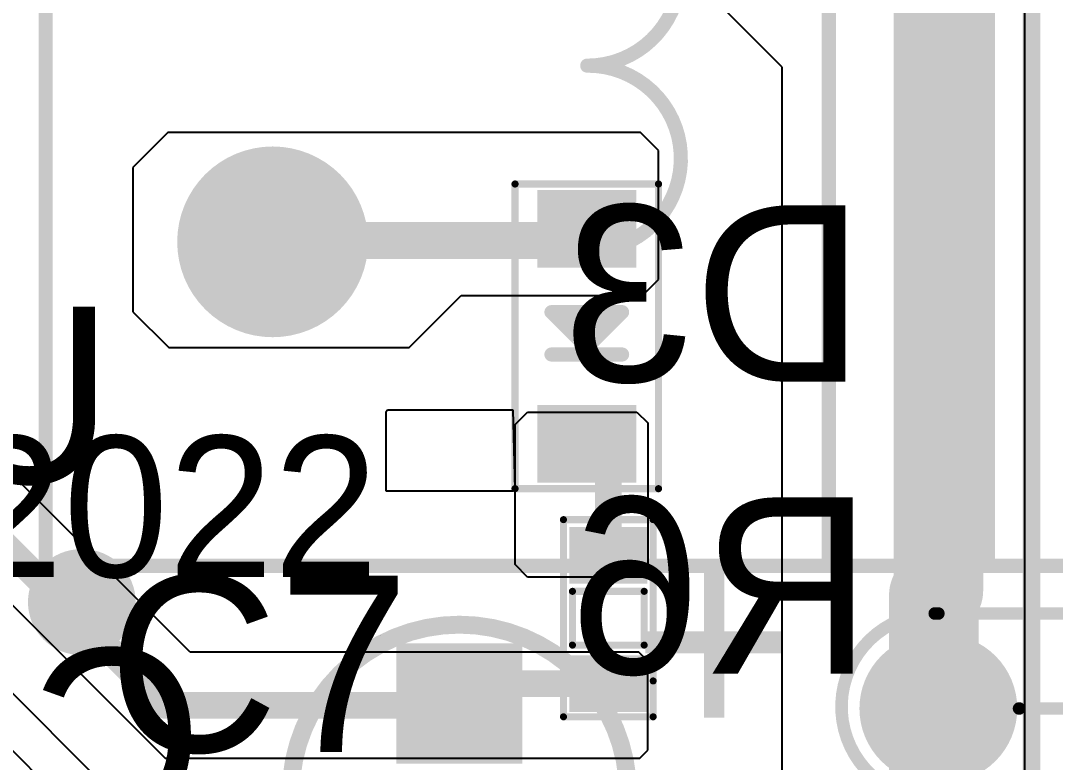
# Model space of a CAD drawing. Header units: millimetres. Extents: x 0.99 to 6.96, y 0.76 to 5.84.
# Drawn here: x 2.133 to 2.71, y 3.439 to 3.852 of the extents above; entities that cross this region are included whole.
import ezdxf

# ---------------------------------------------------------------- set-up
doc = ezdxf.new("R2010")
doc.units = ezdxf.units.MM
doc.header["$MEASUREMENT"] = 0
for name, color, linetype in [('BottomLayer', 5, 'Continuous'), ('BottomOverlay', 54, 'Continuous'), ('BottomPaste', 16, 'Continuous'), ('BottomSolder', 6, 'Continuous'), ('MultiLayer', 9, 'Continuous'), ('PadHoleLayer', 156, 'Continuous'), ('TopLayer', 1, 'Continuous'), ('TopOverlay', 2, 'Continuous'), ('TopSolder', 216, 'Continuous')]:
    doc.layers.add(name, color=color, linetype=linetype)

# ---------------------------------------------------------------- blocks, each defined once
blk = doc.blocks.new('CN3_59')
at = {"layer": 'BottomLayer', "const_width": 0.075}
for points in [[(-0.1475, 0), (-0.1525, 0)], [(0.1525, 0), (0.1475, 0)]]:
    blk.add_lwpolyline(points, dxfattribs=at)
at = {"layer": 'BottomLayer', "const_width": 0.0375}
for points in [[(-0.17125, 0, 1), (-0.13375, 0, 1)], [(-0.16625, 0, 1), (-0.12875, 0, 1)], [(0.12875, 0, 1), (0.16625, 0, 1)], [(0.13375, 0, 1), (0.17125, 0, 1)]]:
    blk.add_lwpolyline(points, format="xyb", close=True, dxfattribs=at)
at = {"layer": 'BottomSolder', "const_width": 0.083}
for points in [[(-0.1475, 0), (-0.1525, 0)], [(0.1525, 0), (0.1475, 0)]]:
    blk.add_lwpolyline(points, dxfattribs=at)
at = {"layer": 'BottomSolder', "const_width": 0.0415}
for points in [[(-0.17325, 0, 1), (-0.13175, 0, 1)], [(-0.16825, 0, 1), (-0.12675, 0, 1)], [(0.12675, 0, 1), (0.16825, 0, 1)], [(0.13175, 0, 1), (0.17325, 0, 1)]]:
    blk.add_lwpolyline(points, format="xyb", close=True, dxfattribs=at)
at = {"layer": 'MultiLayer', "const_width": 0.075}
for points in [[(-0.1475, 0), (-0.1525, 0)], [(0.1525, 0), (0.1475, 0)]]:
    blk.add_lwpolyline(points, dxfattribs=at)
at = {"layer": 'MultiLayer', "const_width": 0.0375}
for points in [[(-0.17125, 0, 1), (-0.13375, 0, 1)], [(-0.16625, 0, 1), (-0.12875, 0, 1)], [(0.12875, 0, 1), (0.16625, 0, 1)], [(0.13375, 0, 1), (0.17125, 0, 1)]]:
    blk.add_lwpolyline(points, format="xyb", close=True, dxfattribs=at)
at = {"layer": 'PadHoleLayer', "const_width": 0.01693}
for points in [[(-0.15846, 0, 1), (-0.14154, 0, 1)], [(0.14154, 0, 1), (0.15846, 0, 1)]]:
    blk.add_lwpolyline(points, format="xyb", close=True, dxfattribs=at)
at = {"layer": 'TopLayer', "const_width": 0.075}
for points in [[(-0.1475, 0), (-0.1525, 0)], [(0.1525, 0), (0.1475, 0)]]:
    blk.add_lwpolyline(points, dxfattribs=at)
at = {"layer": 'TopLayer', "const_width": 0.0375}
for points in [[(-0.17125, 0, 1), (-0.13375, 0, 1)], [(-0.16625, 0, 1), (-0.12875, 0, 1)], [(0.12875, 0, 1), (0.16625, 0, 1)], [(0.13375, 0, 1), (0.17125, 0, 1)]]:
    blk.add_lwpolyline(points, format="xyb", close=True, dxfattribs=at)
at = {"layer": 'TopOverlay', "const_width": 0.007}
for points in [[(-0.151, -0.053, -1), (-0.151, 0.051)], [(0.15096, 0.05099, -1.010051), (0.152, -0.053)]]:
    blk.add_lwpolyline(points, format="xyb", dxfattribs=at)
at = {"layer": 'TopOverlay', "const_width": 0.0035}
for points in [[(-0.15275, 0.051, 1), (-0.14925, 0.051, 1)], [(-0.15175, 0.051, 1), (-0.14825, 0.051, 1)], [(0.14825, 0.051, 1), (0.15175, 0.051, 1)], [(0.14921, 0.05099, 1), (0.15271, 0.05099, 1)], [(-0.01575, 0.026, 1), (-0.01225, 0.026, 1)], [(0.02225, 0.027, 1), (0.02575, 0.027, 1)], [(-0.09975, 0, 1), (-0.09625, 0, 1)], [(-0.01575, 0, 1), (-0.01225, 0, 1)], [(0.02225, 0, 1), (0.02575, 0, 1)], [(0.10325, 0, 1), (0.10675, 0, 1)], [(-0.01575, -0.029, 1), (-0.01225, -0.029, 1)], [(0.02225, -0.028, 1), (0.02575, -0.028, 1)], [(-0.15275, -0.053, 1), (-0.14925, -0.053, 1)], [(-0.15075, -0.053, 1), (-0.14725, -0.053, 1)], [(0.14825, -0.053, 1), (0.15175, -0.053, 1)], [(0.15025, -0.053, 1), (0.15375, -0.053, 1)]]:
    blk.add_lwpolyline(points, format="xyb", close=True, dxfattribs=at)
at = {"layer": 'TopOverlay', "const_width": 0.007}
for points in [[(0.15, 0.051), (-0.15, 0.051)], [(-0.014, 0.026), (-0.014, -0.029)], [(0.024, 0.027), (0.024, -0.028)], [(-0.014, 0), (-0.098, 0)], [(0.105, 0), (0.024, 0)], [(0.15, -0.053), (-0.149, -0.053)]]:
    blk.add_lwpolyline(points, dxfattribs=at)
at = {"layer": 'TopSolder', "const_width": 0.083}
for points in [[(-0.1475, 0), (-0.1525, 0)], [(0.1525, 0), (0.1475, 0)]]:
    blk.add_lwpolyline(points, dxfattribs=at)
at = {"layer": 'TopSolder', "const_width": 0.0415}
for points in [[(-0.17325, 0, 1), (-0.13175, 0, 1)], [(-0.16825, 0, 1), (-0.12675, 0, 1)], [(0.12675, 0, 1), (0.16825, 0, 1)], [(0.13175, 0, 1), (0.17325, 0, 1)]]:
    blk.add_lwpolyline(points, format="xyb", close=True, dxfattribs=at)
blk = doc.blocks.new('EE29_63')
at = {"layer": 'BottomLayer', "const_width": 0.04921}
blk.add_lwpolyline([(-0.02461, -0.7874, 1), (0.02461, -0.7874, 1)], format="xyb", close=True, dxfattribs=at)
at = {"layer": 'BottomSolder', "const_width": 0.05321}
blk.add_lwpolyline([(-0.02661, -0.7874, 1), (0.02661, -0.7874, 1)], format="xyb", close=True, dxfattribs=at)
at = {"layer": 'MultiLayer', "const_width": 0.04921}
blk.add_lwpolyline([(-0.02461, -0.7874, 1), (0.02461, -0.7874, 1)], format="xyb", close=True, dxfattribs=at)
at = {"layer": 'PadHoleLayer', "const_width": 0.02362}
blk.add_lwpolyline([(-0.01181, -0.7874, 1), (0.01181, -0.7874, 1)], format="xyb", close=True, dxfattribs=at)
at = {"layer": 'TopLayer', "const_width": 0.04921}
blk.add_lwpolyline([(-0.02461, -0.7874, 1), (0.02461, -0.7874, 1)], format="xyb", close=True, dxfattribs=at)
at = {"layer": 'TopOverlay', "const_width": 0.00787}
for points in [[(-0.12659, -0.96819), (-0.12659, 0.17328)], [(0.31008, -0.96607), (0.31008, 0.16971)], [(0.39879, -0.96647), (0.39879, 0.17135)], [(0.04626, -0.79298), (0.17395, -0.79298)], [(-0.12659, -0.96819), (0.7226, -0.96819)]]:
    blk.add_lwpolyline(points, dxfattribs=at)
for points in [[(0.17495, -0.58558, -1.004118), (0.17539, -0.6891)], [(0.17539, -0.6891, -1.004118), (0.17584, -0.79262)]]:
    blk.add_lwpolyline(points, format="xyb", dxfattribs=at)
at = {"layer": 'TopOverlay', "const_width": 0.00394}
for points in [[(0.17342, -0.6891, 1), (0.17736, -0.6891, 1)], [(0.17342, -0.6891, 1), (0.17736, -0.6891, 1)], [(0.04429, -0.79298, 1), (0.04823, -0.79298, 1)], [(0.17198, -0.79298, 1), (0.17591, -0.79298, 1)], [(0.17387, -0.79262, 1), (0.1778, -0.79262, 1)], [(0.30811, -0.96607, 1), (0.31205, -0.96607, 1)], [(0.39683, -0.96647, 1), (0.40076, -0.96647, 1)], [(-0.12856, -0.96819, 1), (-0.12462, -0.96819, 1)], [(-0.12856, -0.96819, 1), (-0.12462, -0.96819, 1)]]:
    blk.add_lwpolyline(points, format="xyb", close=True, dxfattribs=at)
at = {"layer": 'TopSolder', "const_width": 0.05321}
blk.add_lwpolyline([(-0.02661, -0.7874, 1), (0.02661, -0.7874, 1)], format="xyb", close=True, dxfattribs=at)
blk = doc.blocks.new('RES_SMD_0603_B_78')
at = {"layer": 'BottomLayer'}
for points in [[(-0.04681, -0.01772), (-0.02319, -0.01772), (-0.04681, 0.01772), (-0.02319, 0.01772)], [(0.02468, -0.01772), (0.0483, -0.01772), (0.02468, 0.01771), (0.0483, 0.01771)]]:
    blk.add_solid(points, dxfattribs=at)
at = {"layer": 'BottomOverlay', "const_width": 0.00394}
for points in [[(0.035, 0.025), (-0.055, 0.025)], [(-0.055, -0.025), (-0.055, 0.025)], [(0.055, 0.025), (0.035, 0.025)], [(0.055, -0.025), (0.055, 0.025)], [(0.015, 0.02), (-0.015, 0.02)], [(-0.015, -0.02), (-0.015, 0.02)], [(0.015, -0.02), (0.015, 0.02)], [(0.055, -0.025), (-0.055, -0.025)], [(0.015, -0.02), (-0.015, -0.02)]]:
    blk.add_lwpolyline(points, dxfattribs=at)
at = {"layer": 'BottomOverlay', "const_width": 0.00197}
for points in [[(-0.05599, 0.025, 1), (-0.05402, 0.025, 1)], [(-0.05599, 0.025, 1), (-0.05402, 0.025, 1)], [(0.03401, 0.025, 1), (0.03598, 0.025, 1)], [(0.03401, 0.025, 1), (0.03598, 0.025, 1)], [(0.05401, 0.025, 1), (0.05598, 0.025, 1)], [(0.05401, 0.025, 1), (0.05598, 0.025, 1)], [(-0.01599, 0.02, 1), (-0.01402, 0.02, 1)], [(-0.01599, 0.02, 1), (-0.01402, 0.02, 1)], [(0.01401, 0.02, 1), (0.01598, 0.02, 1)], [(0.01401, 0.02, 1), (0.01598, 0.02, 1)], [(-0.05599, -0.025, 1), (-0.05402, -0.025, 1)], [(-0.05599, -0.025, 1), (-0.05402, -0.025, 1)], [(-0.01599, -0.02, 1), (-0.01402, -0.02, 1)], [(-0.01599, -0.02, 1), (-0.01402, -0.02, 1)], [(0.01401, -0.02, 1), (0.01598, -0.02, 1)], [(0.01401, -0.02, 1), (0.01598, -0.02, 1)], [(0.05401, -0.025, 1), (0.05598, -0.025, 1)], [(0.05401, -0.025, 1), (0.05598, -0.025, 1)]]:
    blk.add_lwpolyline(points, format="xyb", close=True, dxfattribs=at)
at = {"layer": 'BottomPaste'}
for points in [[(-0.04681, -0.01772), (-0.02319, -0.01772), (-0.04681, 0.01772), (-0.02319, 0.01772)], [(0.02468, -0.01772), (0.0483, -0.01772), (0.02468, 0.01771), (0.0483, 0.01771)]]:
    blk.add_solid(points, dxfattribs=at)
at = {"layer": 'BottomSolder'}
for points in [[(-0.05081, -0.02172), (-0.01919, -0.02172), (-0.05081, 0.02172), (-0.01919, 0.02172)], [(0.02068, -0.02172), (0.0523, -0.02172), (0.02068, 0.02171), (0.0523, 0.02171)]]:
    blk.add_solid(points, dxfattribs=at)
blk = doc.blocks.new('DIO_SMD_123_B_95')
at = {"layer": 'BottomLayer'}
for points in [[(-0.04228, -0.02362), (-0.04228, 0.02362), (-0.07772, -0.02362), (-0.07772, 0.02362)], [(0.07772, 0.02362), (0.04228, 0.02362), (0.07772, -0.02362), (0.04228, -0.02362)]]:
    blk.add_solid(points, dxfattribs=at)
at = {"layer": 'BottomOverlay'}
for points, const_width in [([(-0.085, 0.04), (0.085, 0.04)], 0.004), ([(-0.085, 0.04), (-0.085, -0.04)], 0.004), ([(0.085, 0.04), (0.085, -0.04)], 0.004), ([(-0.01012, 0.01969), (-0.01012, -0.01969)], 0.00787), ([(0.0135, 0.01969), (-0.00618, 0)], 0.00787), ([(0.0135, 0.01969), (0.0135, -0.01969)], 0.00787), ([(0.00957, 0.01181), (0.00957, -0.01181)], 0.00787), ([(0.00366, 0.00591), (0.00366, -0.00591)], 0.00787), ([(-0.00618, 0), (0.0135, -0.01969)], 0.00787), ([(-0.085, -0.04), (0.085, -0.04)], 0.004)]:
    blk.add_lwpolyline(points, dxfattribs=dict(at, const_width=const_width))
for points, const_width in [([(-0.086, 0.04, 1), (-0.084, 0.04, 1)], 0.002), ([(-0.086, 0.04, 1), (-0.084, 0.04, 1)], 0.002), ([(0.084, 0.04, 1), (0.086, 0.04, 1)], 0.002), ([(0.084, 0.04, 1), (0.086, 0.04, 1)], 0.002), ([(-0.01209, 0.01969, 1), (-0.00815, 0.01969, 1)], 0.00394), ([(0.01154, 0.01969, 1), (0.01547, 0.01969, 1)], 0.00394), ([(0.01154, 0.01969, 1), (0.01547, 0.01969, 1)], 0.00394), ([(0.0076, 0.01181, 1), (0.01154, 0.01181, 1)], 0.00394), ([(0.00169, 0.00591, 1), (0.00563, 0.00591, 1)], 0.00394), ([(-0.00815, 0, 1), (-0.00421, 0, 1)], 0.00394), ([(-0.00815, 0, 1), (-0.00421, 0, 1)], 0.00394), ([(0.00169, -0.00591, 1), (0.00563, -0.00591, 1)], 0.00394), ([(0.0076, -0.01181, 1), (0.01154, -0.01181, 1)], 0.00394), ([(-0.01209, -0.01969, 1), (-0.00815, -0.01969, 1)], 0.00394), ([(0.01154, -0.01969, 1), (0.01547, -0.01969, 1)], 0.00394), ([(0.01154, -0.01969, 1), (0.01547, -0.01969, 1)], 0.00394), ([(-0.086, -0.04, 1), (-0.084, -0.04, 1)], 0.002), ([(-0.086, -0.04, 1), (-0.084, -0.04, 1)], 0.002), ([(0.084, -0.04, 1), (0.086, -0.04, 1)], 0.002), ([(0.084, -0.04, 1), (0.086, -0.04, 1)], 0.002)]:
    blk.add_lwpolyline(points, format="xyb", close=True, dxfattribs=dict(at, const_width=const_width))
at = {"layer": 'BottomPaste'}
for points in [[(-0.04228, -0.02362), (-0.04228, 0.02362), (-0.07772, -0.02362), (-0.07772, 0.02362)], [(0.07772, 0.02362), (0.04228, 0.02362), (0.07772, -0.02362), (0.04228, -0.02362)]]:
    blk.add_solid(points, dxfattribs=at)
at = {"layer": 'BottomSolder'}
for points in [[(-0.03828, -0.02762), (-0.03828, 0.02762), (-0.08172, -0.02762), (-0.08172, 0.02762)], [(0.08172, 0.02762), (0.03828, 0.02762), (0.08172, -0.02762), (0.03828, -0.02762)]]:
    blk.add_solid(points, dxfattribs=at)
blk = doc.blocks.new('CA_ALU_2_54_103')
at = {"layer": 'BottomLayer', "const_width": 0.05906}
blk.add_lwpolyline([(0.05, 0.00591), (0.05, -0.00591)], dxfattribs=at)
at = {"layer": 'BottomLayer', "const_width": 0.02953}
for points in [[(0.03524, 0.00591, 1), (0.06476, 0.00591, 1)], [(0.03524, -0.00591, 1), (0.06476, -0.00591, 1)]]:
    blk.add_lwpolyline(points, format="xyb", close=True, dxfattribs=at)
at = {"layer": 'BottomLayer'}
blk.add_solid([(-0.07953, -0.0311), (-0.02047, -0.0311), (-0.07953, 0.0311), (-0.02047, 0.0311)], dxfattribs=at)
at = {"layer": 'BottomSolder', "const_width": 0.06706}
blk.add_lwpolyline([(0.05, 0.00591), (0.05, -0.00591)], dxfattribs=at)
at = {"layer": 'BottomSolder', "const_width": 0.03353}
for points in [[(0.03324, 0.00591, 1), (0.06676, 0.00591, 1)], [(0.03324, -0.00591, 1), (0.06676, -0.00591, 1)]]:
    blk.add_lwpolyline(points, format="xyb", close=True, dxfattribs=at)
at = {"layer": 'BottomSolder'}
blk.add_solid([(-0.08353, -0.0351), (-0.01647, -0.0351), (-0.08353, 0.0351), (-0.01647, 0.0351)], dxfattribs=at)
at = {"layer": 'MultiLayer', "const_width": 0.05906}
blk.add_lwpolyline([(0.05, 0.00591), (0.05, -0.00591)], dxfattribs=at)
at = {"layer": 'MultiLayer', "const_width": 0.02953}
for points in [[(0.03524, 0.00591, 1), (0.06476, 0.00591, 1)], [(0.03524, -0.00591, 1), (0.06476, -0.00591, 1)]]:
    blk.add_lwpolyline(points, format="xyb", close=True, dxfattribs=at)
at = {"layer": 'MultiLayer'}
blk.add_solid([(-0.07953, -0.0311), (-0.02047, -0.0311), (-0.07953, 0.0311), (-0.02047, 0.0311)], dxfattribs=at)
at = {"layer": 'PadHoleLayer', "const_width": 0.01575}
for points in [[(-0.05787, 0, 1), (-0.04213, 0, 1)], [(0.04213, 0, 1), (0.05787, 0, 1)]]:
    blk.add_lwpolyline(points, format="xyb", close=True, dxfattribs=at)
at = {"layer": 'TopLayer', "const_width": 0.05906}
blk.add_lwpolyline([(0.05, 0.00591), (0.05, -0.00591)], dxfattribs=at)
at = {"layer": 'TopLayer', "const_width": 0.02953}
for points in [[(0.03524, 0.00591, 1), (0.06476, 0.00591, 1)], [(0.03524, -0.00591, 1), (0.06476, -0.00591, 1)]]:
    blk.add_lwpolyline(points, format="xyb", close=True, dxfattribs=at)
at = {"layer": 'TopLayer'}
blk.add_solid([(-0.07953, -0.0311), (-0.02047, -0.0311), (-0.07953, 0.0311), (-0.02047, 0.0311)], dxfattribs=at)
at = {"layer": 'TopOverlay'}
for points, const_width in [([(0.094, 0, 1), (-0.094, 0, 1)], 0.01), ([(-0.0965, 0, 1), (-0.0915, 0, 1)], 0.005), ([(0.0915, 0, 1), (0.0965, 0, 1)], 0.005)]:
    blk.add_lwpolyline(points, format="xyb", close=True, dxfattribs=dict(at, const_width=const_width))
at = {"layer": 'TopSolder', "const_width": 0.06706}
blk.add_lwpolyline([(0.05, 0.00591), (0.05, -0.00591)], dxfattribs=at)
at = {"layer": 'TopSolder', "const_width": 0.03353}
for points in [[(0.03324, 0.00591, 1), (0.06676, 0.00591, 1)], [(0.03324, -0.00591, 1), (0.06676, -0.00591, 1)]]:
    blk.add_lwpolyline(points, format="xyb", close=True, dxfattribs=at)
at = {"layer": 'TopSolder'}
blk.add_solid([(-0.08353, -0.0351), (-0.01647, -0.0351), (-0.08353, 0.0351), (-0.01647, 0.0351)], dxfattribs=at)

msp = doc.modelspace()

# ---------------------------------------------------------------- linework, layer by layer
at = {"layer": 'BottomLayer'}
for p, q in [((2.693, 3.91101), (2.693, 3.33501)), ((2.558, 3.82641), (2.5234, 3.86101)), ((2.558, 3.33001), (2.558, 3.82641)), ((2.2155, 3.79001), (2.19598, 3.77049)), ((2.47898, 3.79001), (2.2155, 3.79001)), ((2.48898, 3.78001), (2.47898, 3.79001)), ((2.48898, 3.70801), (2.48898, 3.78001)), ((2.19598, 3.77049), (2.19598, 3.72901)), ((2.19598, 3.72901), (2.19598, 3.69001)), ((2.47998, 3.69901), (2.48898, 3.70801)), ((2.34998, 3.67001), (2.37898, 3.69901)), ((2.37898, 3.69901), (2.47998, 3.69901)), ((2.19598, 3.69001), (2.21598, 3.67001)), ((2.21598, 3.67001), (2.34998, 3.67001)), ((2.40898, 3.62701), (2.41598, 3.63401)), ((2.41598, 3.63401), (2.47698, 3.63401)), ((2.47698, 3.63401), (2.48298, 3.62801)), ((2.40898, 3.54901), (2.40898, 3.62701)), ((2.48298, 3.62801), (2.48298, 3.54399)), ((2.22797, 3.50001), (2.13097, 3.59701)), ((2.06598, 3.58901), (2.21398, 3.44101)), ((2.05298, 3.55301), (2.21598, 3.39001)), ((2.41598, 3.54201), (2.40898, 3.54901)), ((2.481, 3.54201), (2.41598, 3.54201)), ((2.48298, 3.54399), (2.481, 3.54201)), ((2.334, 3.50941), (2.334, 3.50941)), ((2.478, 3.50001), (2.22797, 3.50001)), ((2.48298, 3.49502), (2.478, 3.50001)), ((2.48298, 3.48252), (2.48298, 3.49502)), ((2.48298, 3.44539), (2.48298, 3.48252)), ((2.17408, 3.39991), (2.12809, 3.4459)), ((2.4786, 3.44101), (2.48298, 3.44539)), ((2.21398, 3.44101), (2.4786, 3.44101))]:
    msp.add_line(p, q, dxfattribs=at)
for points, const_width in [([(2.645, 3.53441), (2.645, 3.92041)], 0.05), ([(2.44536, 3.73264), (2.449, 3.73628)], 0.015), ([(2.27387, 3.72901), (2.2775, 3.73264)], 0.015), ([(2.2775, 3.73264), (2.44536, 3.73264)], 0.015), ([(2.449, 3.61628), (2.45078, 3.61628)], 0.015), ([(2.45078, 3.61628), (2.461, 3.60606)], 0.015), ([(2.461, 3.55401), (2.461, 3.60606)], 0.015), ([(2.095, 3.58941), (2.214, 3.47041)], 0.015), ([(2.6425, 3.53191), (2.645, 3.53441)], 0.05), ([(2.6425, 3.41122), (2.6425, 3.53191)], 0.05), ([(2.348, 3.47041), (2.36011, 3.48252)], 0.015), ([(2.36011, 3.48252), (2.461, 3.48252)], 0.015), ([(2.214, 3.47041), (2.348, 3.47041)], 0.015)]:
    msp.add_lwpolyline(points, dxfattribs=dict(at, const_width=const_width))
for points, const_width in [([(2.44525, 3.73628, 1), (2.45275, 3.73628, 1)], 0.0075), ([(2.27375, 3.73264, 1), (2.28125, 3.73264, 1)], 0.0075), ([(2.27375, 3.73264, 1), (2.28125, 3.73264, 1)], 0.0075), ([(2.44161, 3.73264, 1), (2.44911, 3.73264, 1)], 0.0075), ([(2.44161, 3.73264, 1), (2.44911, 3.73264, 1)], 0.0075), ([(2.27012, 3.72901, 1), (2.27762, 3.72901, 1)], 0.0075), ([(2.44525, 3.61628, 1), (2.45275, 3.61628, 1)], 0.0075), ([(2.44703, 3.61628, 1), (2.45453, 3.61628, 1)], 0.0075), ([(2.44703, 3.61628, 1), (2.45453, 3.61628, 1)], 0.0075), ([(2.45725, 3.60606, 1), (2.46475, 3.60606, 1)], 0.0075), ([(2.45725, 3.60606, 1), (2.46475, 3.60606, 1)], 0.0075), ([(2.45725, 3.55401, 1), (2.46475, 3.55401, 1)], 0.0075), ([(2.6325, 3.53441, 1), (2.6575, 3.53441, 1)], 0.025), ([(2.6325, 3.53441, 1), (2.6575, 3.53441, 1)], 0.025), ([(2.63, 3.53191, 1), (2.655, 3.53191, 1)], 0.025), ([(2.63, 3.53191, 1), (2.655, 3.53191, 1)], 0.025), ([(2.35636, 3.48252, 1), (2.36386, 3.48252, 1)], 0.0075), ([(2.35636, 3.48252, 1), (2.36386, 3.48252, 1)], 0.0075), ([(2.45725, 3.48252, 1), (2.46475, 3.48252, 1)], 0.0075), ([(2.21025, 3.47041, 1), (2.21775, 3.47041, 1)], 0.0075), ([(2.21025, 3.47041, 1), (2.21775, 3.47041, 1)], 0.0075), ([(2.34425, 3.47041, 1), (2.35175, 3.47041, 1)], 0.0075), ([(2.34425, 3.47041, 1), (2.35175, 3.47041, 1)], 0.0075)]:
    msp.add_lwpolyline(points, format="xyb", close=True, dxfattribs=dict(at, const_width=const_width))
at = {"layer": 'BottomOverlay'}
for p, q in [((2.33798, 3.63501), (2.33698, 3.63401)), ((2.33698, 3.63401), (2.33698, 3.59001)), ((2.40798, 3.63501), (2.33798, 3.63501)), ((2.409, 3.59128), (2.40798, 3.63501)), ((2.33698, 3.59001), (2.40773, 3.59001)), ((2.40773, 3.59001), (2.409, 3.59128))]:
    msp.add_line(p, q, dxfattribs=at)
at = {"layer": 'BottomOverlay', "const_width": 0.00984}
msp.add_lwpolyline([(2.697, 3.18701), (2.697, 3.91299)], dxfattribs=at)
at = {"layer": 'BottomSolder', "const_width": 0.05906}
msp.add_lwpolyline([(2.16698, 3.52801), (2.16798, 3.52801)], dxfattribs=at)
at = {"layer": 'BottomSolder', "const_width": 0.02953}
for points in [[(2.15222, 3.52801, 1), (2.18175, 3.52801, 1)], [(2.15322, 3.52801, 1), (2.18275, 3.52801, 1)]]:
    msp.add_lwpolyline(points, format="xyb", close=True, dxfattribs=at)

# ---------------------------------------------------------------- block references
for name, p, rotation in [('EE29_63', (2.27387, 4.51641), 360), ('DIO_SMD_123_B_95', (2.449, 3.67628), 90), ('RES_SMD_0603_B_78', (2.461, 3.51901), 270), ('CN3_59', (2.795, 3.46864), 180), ('CA_ALU_2_54_103', (2.37798, 3.42141), 270)]:
    msp.add_blockref(name, p, dxfattribs=dict(rotation=rotation))

# ---------------------------------------------------------------- texts
at = {"layer": 'BottomOverlay', "text_generation_flag": 2}
for s, p in [('D3', (2.60398, 3.65101)), ('U2', (2.185, 3.59441)), ('R6', (2.60798, 3.48801)), ('C11', (2.235, 3.40346))]:
    msp.add_text(s, height=0.098425, dxfattribs=at).set_placement(p)
at = {"layer": 'TopOverlay'}
for s, height, p in [('V2.0 22/09/2022', 0.0787402, (1.55998, 3.54201)), ('+', 0.11811, (2.47398, 3.44841))]:
    msp.add_text(s, height=height, rotation=360, dxfattribs=at).set_placement(p)
msp.add_text('C7', height=0.098425, dxfattribs=at).set_placement((2.18198, 3.44441))

doc.saveas('drawing.dxf')
